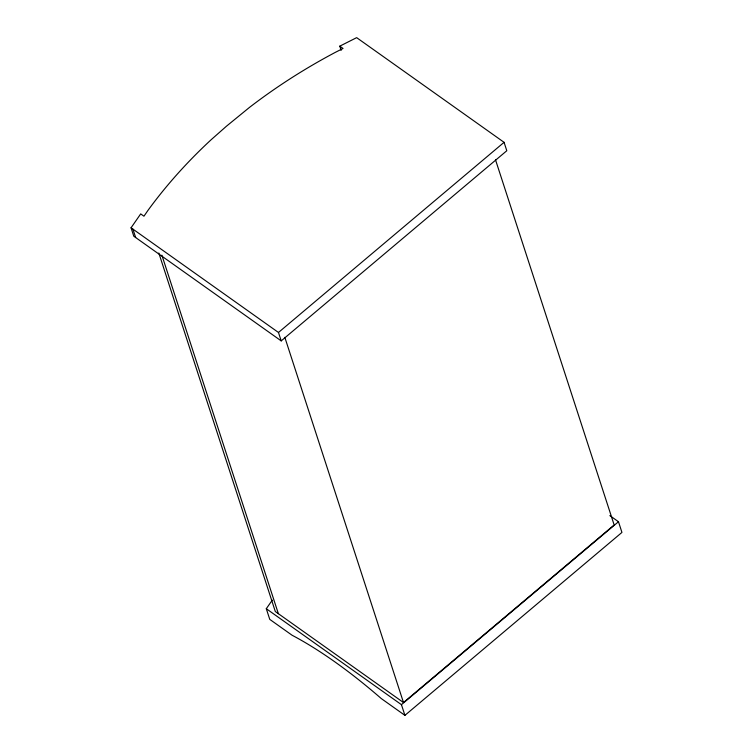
<?xml version="1.0" encoding="UTF-8"?>
<svg xmlns="http://www.w3.org/2000/svg" width="753" height="753" viewBox="0 0 753 753"><rect width="100%" height="100%" fill="white"/><g stroke="black" fill="none" stroke-linecap="round" stroke-linejoin="round"><path stroke-width="1.13" d="M131.06 227.801L140.698 213.89L143.945 216.205L148.087 210.219A481.167 355.887 -18 0 1 211.038 139.823L226.446 126.212L249.525 107.368A484.988 358.71 -18 0 1 335.414 52.315L343.039 48.465L339.782 46.159L356.658 37.65L504.068 142.326L506.797 150.741L281.208 340.893L133.789 236.216L131.06 227.801L278.469 332.478L281.208 340.893M609.845 515.607L618.477 521.735L621.94 532.418L404.916 715.35L381.338 698.605A306.443 99.358 49.9 0 0 292.108 635.25L269.762 619.38L266.289 608.706L272.304 600.132M278.469 332.478L504.068 142.326M158.817 253.008L275.306 611.511L403.486 702.53L614.156 524.963L495.493 159.758M404.916 715.35L401.443 704.667L618.477 521.735M266.289 608.706L401.443 704.667M339.782 46.159L341.147 50.366M284.822 337.325L403.486 702.53M161.886 255.182L278.365 613.695M132.933 229.138L135.672 237.553"/></g></svg>
